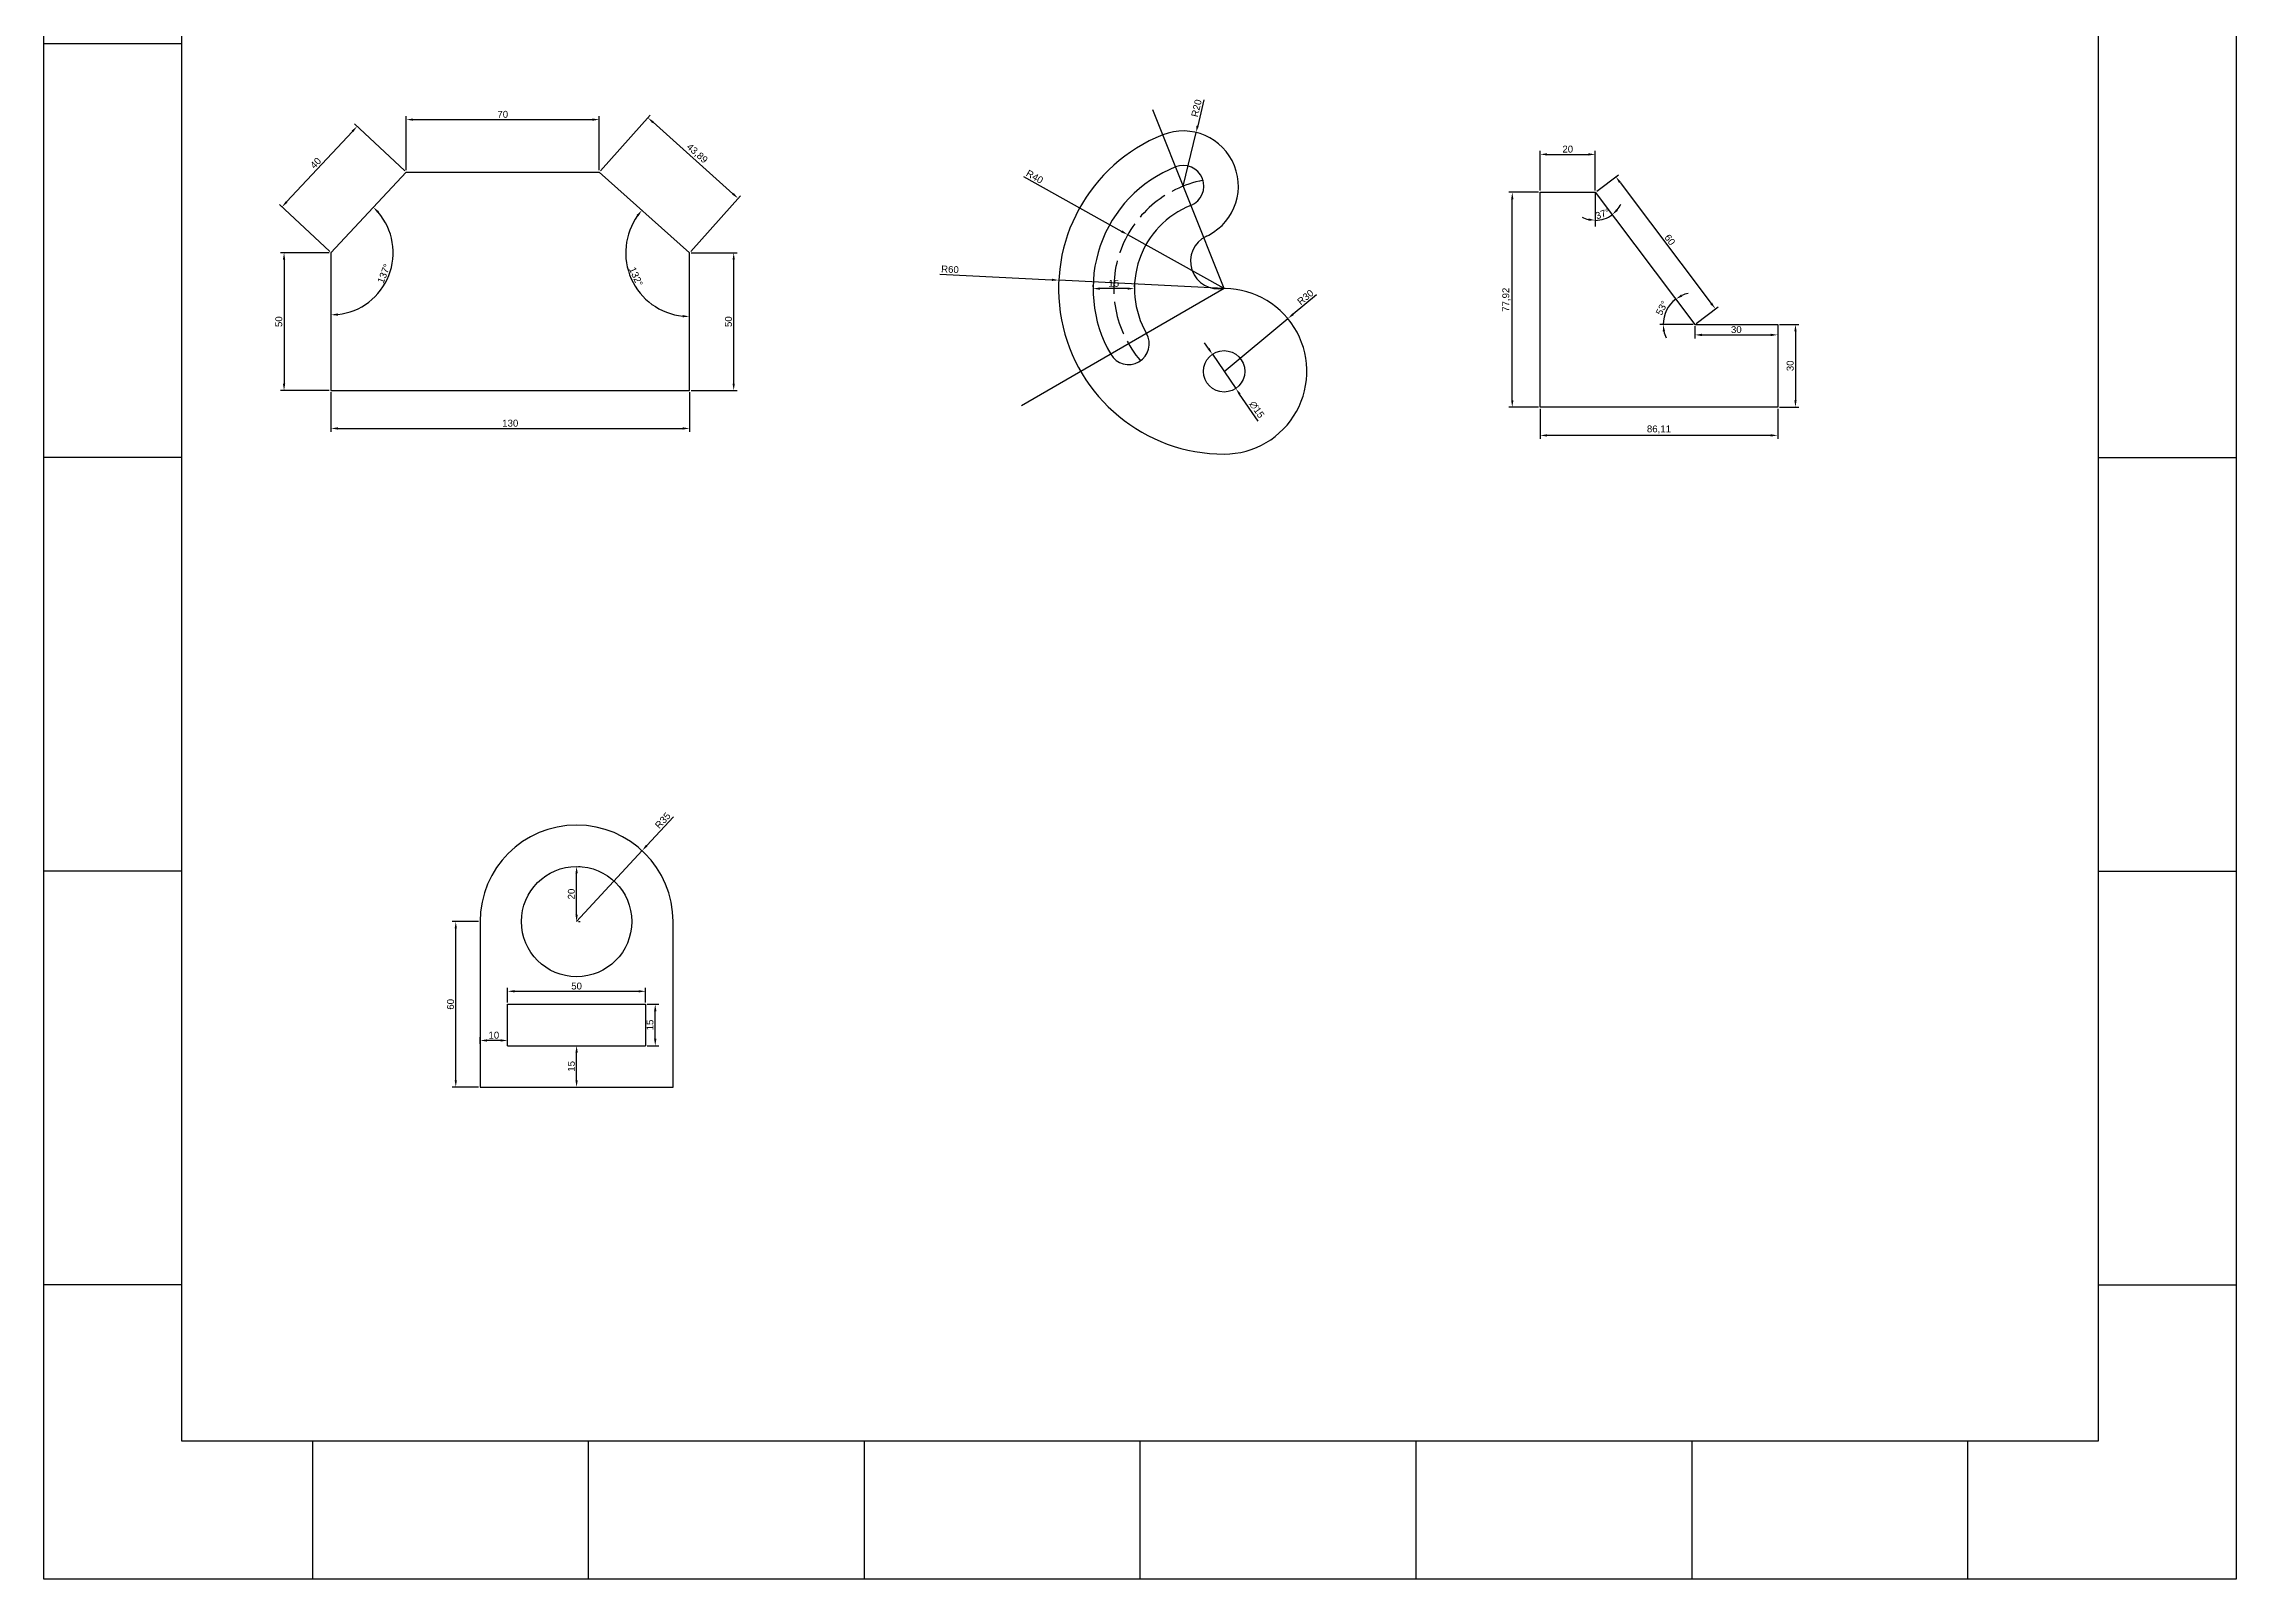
# Model space of a CAD drawing. Header units: millimetres. Extents: x 2454 to 3249, y 931 to 2044.
# Drawn here: x 2454 to 3249, y 931 to 1487 of the extents above; entities that cross this region are included whole.
import ezdxf

# ---------------------------------------------------------------- set-up
doc = ezdxf.new("R2010")
doc.units = ezdxf.units.MM
doc.linetypes.add('ACAD_ISO02W100', pattern=[15, 12, -3])
doc.styles.get("Standard").update_dxf_attribs({"font": 'arial.ttf'})
doc.dimstyles.new('ISO-25', dxfattribs={"dimtxt": 2.5, "dimasz": 2.5, "dimexe": 1.25, "dimexo": 0.625, "dimtad": 1, "dimtxsty": 'Standard', "dimcen": 2.5, "dimadec": 0, "dimazin": 0, "dimtfac": 1, "dimtmove": 0, "dimatfit": 3, "dimfxl": 1, "dimarcsym": 0})

# ---------------------------------------------------------------- blocks, each defined once
blk = doc.blocks.new('*D2')
at = {"color": 0, "lineweight": -2, "transparency": 16777216}
for p, q in [((2558.3, 1361.12), (2558.3, 1346.77)), ((2688.3, 1361.12), (2688.3, 1346.77)), ((2560.8, 1348.02), (2685.8, 1348.02))]:
    blk.add_line(p, q, dxfattribs=at)
at = {"color": 0, "transparency": 16777216}
for points in [[(2560.8, 1348.44), (2560.8, 1347.6), (2558.3, 1348.02)], [(2685.8, 1348.44), (2685.8, 1347.6), (2688.3, 1348.02)]]:
    blk.add_solid(points, dxfattribs=at)
at = {"layer": 'Defpoints', "color": 0, "transparency": 16777216}
for p in [(2558.3, 1361.74), (2688.3, 1361.74), (2688.3, 1348.02)]:
    blk.add_point(p, dxfattribs=at)
at = {"color": 0, "transparency": 16777216, "insert": (2623.3, 1349.92), "char_height": 2.5, "attachment_point": 5}
blk.add_mtext('130', dxfattribs=at)
blk = doc.blocks.new('*D3')
at = {"color": 0, "lineweight": -2, "transparency": 16777216}
for p, q in [((2557.67, 1411.74), (2540.05, 1411.74)), ((2541.3, 1409.24), (2541.3, 1364.24)), ((2557.67, 1361.74), (2540.05, 1361.74))]:
    blk.add_line(p, q, dxfattribs=at)
at = {"color": 0, "transparency": 16777216}
for points in [[(2540.89, 1409.24), (2541.72, 1409.24), (2541.3, 1411.74)], [(2540.89, 1364.24), (2541.72, 1364.24), (2541.3, 1361.74)]]:
    blk.add_solid(points, dxfattribs=at)
at = {"layer": 'Defpoints', "color": 0, "transparency": 16777216}
for p in [(2558.3, 1411.74), (2541.3, 1361.74), (2558.3, 1361.74)]:
    blk.add_point(p, dxfattribs=at)
at = {"color": 0, "transparency": 16777216, "insert": (2539.4, 1386.74), "char_height": 2.5, "attachment_point": 5, "rotation": 90}
blk.add_mtext('50', dxfattribs=at)
blk = doc.blocks.new('*D4')
at = {"color": 0, "lineweight": -2, "transparency": 16777216}
for p, q in [((2688.92, 1411.74), (2705.55, 1411.74)), ((2704.3, 1364.24), (2704.3, 1409.24)), ((2688.92, 1361.74), (2705.55, 1361.74))]:
    blk.add_line(p, q, dxfattribs=at)
at = {"color": 0, "transparency": 16777216}
for points in [[(2703.88, 1409.24), (2704.71, 1409.24), (2704.3, 1411.74)], [(2703.88, 1364.24), (2704.71, 1364.24), (2704.3, 1361.74)]]:
    blk.add_solid(points, dxfattribs=at)
at = {"layer": 'Defpoints', "color": 0, "transparency": 16777216}
for p in [(2688.3, 1411.74), (2704.3, 1411.74), (2688.3, 1361.74)]:
    blk.add_point(p, dxfattribs=at)
at = {"color": 0, "transparency": 16777216, "insert": (2702.39, 1386.74), "char_height": 2.5, "attachment_point": 5, "rotation": 90}
blk.add_mtext('50', dxfattribs=at)
blk = doc.blocks.new('*D5')
at = {"color": 0, "lineweight": -2, "transparency": 16777216}
for p, q in [((2585.58, 1441.62), (2585.58, 1461.26)), ((2588.08, 1460.01), (2653.08, 1460.01)), ((2655.58, 1441.62), (2655.58, 1461.26))]:
    blk.add_line(p, q, dxfattribs=at)
at = {"color": 0, "transparency": 16777216}
for points in [[(2588.08, 1460.42), (2588.08, 1459.59), (2585.58, 1460.01)], [(2653.08, 1460.42), (2653.08, 1459.59), (2655.58, 1460.01)]]:
    blk.add_solid(points, dxfattribs=at)
at = {"layer": 'Defpoints', "color": 0, "transparency": 16777216}
for p in [(2655.58, 1460.01), (2585.58, 1441), (2655.58, 1441)]:
    blk.add_point(p, dxfattribs=at)
at = {"color": 0, "transparency": 16777216, "insert": (2620.58, 1461.91), "char_height": 2.5, "attachment_point": 5}
blk.add_mtext('70', dxfattribs=at)
blk = doc.blocks.new('*D6')
at = {"color": 0, "lineweight": -2, "transparency": 16777216}
for p, q in [((2542.22, 1430.15), (2566.09, 1455.75)), ((2585.12, 1441.42), (2566.88, 1458.43)), ((2557.84, 1412.17), (2539.6, 1429.18))]:
    blk.add_line(p, q, dxfattribs=at)
at = {"color": 0, "transparency": 16777216}
for points in [[(2565.79, 1456.03), (2566.4, 1455.47), (2567.8, 1457.58)], [(2541.92, 1430.44), (2542.53, 1429.87), (2540.52, 1428.32)]]:
    blk.add_solid(points, dxfattribs=at)
at = {"layer": 'Defpoints', "color": 0, "transparency": 16777216}
for p in [(2567.8, 1457.58), (2585.58, 1441), (2558.3, 1411.74)]:
    blk.add_point(p, dxfattribs=at)
at = {"color": 0, "transparency": 16777216, "insert": (2552.77, 1444.25), "char_height": 2.5, "attachment_point": 5, "rotation": 47}
blk.add_mtext('40', dxfattribs=at)
blk = doc.blocks.new('*D7')
at = {"color": 0, "lineweight": -2, "transparency": 16777216}
for p, q in [((2655.99, 1441.46), (2674.02, 1461.62)), ((2675.05, 1459.03), (2704.04, 1433.1)), ((2688.71, 1412.21), (2706.74, 1432.37))]:
    blk.add_line(p, q, dxfattribs=at)
at = {"color": 0, "transparency": 16777216}
for points in [[(2675.33, 1459.34), (2674.77, 1458.72), (2673.19, 1460.69)], [(2704.32, 1433.42), (2703.77, 1432.79), (2705.91, 1431.44)]]:
    blk.add_solid(points, dxfattribs=at)
at = {"layer": 'Defpoints', "color": 0, "transparency": 16777216}
for p in [(2655.58, 1441), (2705.91, 1431.44), (2688.3, 1411.74)]:
    blk.add_point(p, dxfattribs=at)
at = {"color": 0, "transparency": 16777216, "insert": (2690.96, 1447.65), "char_height": 2.5, "attachment_point": 5, "rotation": 318.20094}
blk.add_mtext('43,89', dxfattribs=at)
blk = doc.blocks.new('*D8')
at = {"color": 0, "lineweight": -2, "transparency": 16777216}
blk.add_arc((2558.3, 1411.74), 22.55, 276.35616, 40.64384, dxfattribs=at)
at = {"color": 0, "transparency": 16777216}
for points in [[(2575.11, 1426.14), (2575.71, 1426.72), (2573.68, 1428.23)], [(2560.82, 1388.92), (2560.77, 1389.75), (2558.3, 1389.2)]]:
    blk.add_solid(points, dxfattribs=at)
at = {"layer": 'Defpoints', "color": 0, "transparency": 16777216}
for p in [(2585.58, 1441), (2558.3, 1411.74), (2558.3, 1411.74), (2574.43, 1395.99), (2558.3, 1361.74)]:
    blk.add_point(p, dxfattribs=at)
at = {"color": 0, "transparency": 16777216, "insert": (2577.51, 1404.18), "char_height": 2.5, "attachment_point": 5, "rotation": 68.5}
blk.add_mtext('137°', dxfattribs=at)
blk = doc.blocks.new('*D9')
at = {"color": 0, "lineweight": -2, "transparency": 16777216}
blk.add_arc((2688.3, 1411.74), 23.15, 144.39143, 263.80951, dxfattribs=at)
at = {"color": 0, "transparency": 16777216}
for points in [[(2669.15, 1425.48), (2669.8, 1424.96), (2671.04, 1427.17)], [(2685.82, 1389.14), (2685.78, 1388.31), (2688.3, 1388.59)]]:
    blk.add_solid(points, dxfattribs=at)
at = {"layer": 'Defpoints', "color": 0, "transparency": 16777216}
for p in [(2655.58, 1441), (2665.16, 1410.88), (2688.3, 1411.74), (2688.3, 1411.74), (2688.3, 1361.74)]:
    blk.add_point(p, dxfattribs=at)
at = {"color": 0, "transparency": 16777216, "insert": (2668.9, 1403.07), "char_height": 2.5, "attachment_point": 5, "rotation": 294.10047}
blk.add_mtext('132°', dxfattribs=at)
blk = doc.blocks.new('*D16')
at = {"color": 0, "lineweight": -2, "transparency": 16777216}
for p, q in [((2915.54, 1396.46), (2907.1, 1389.46)), ((2882.07, 1368.73), (2905.17, 1387.87))]:
    blk.add_line(p, q, dxfattribs=at)
at = {"color": 0, "transparency": 16777216}
blk.add_solid([(2906.83, 1389.78), (2907.36, 1389.14), (2905.17, 1387.87)], dxfattribs=at)
at = {"layer": 'Defpoints', "color": 0, "transparency": 16777216}
for p in [(2905.17, 1387.87), (2882.07, 1368.73)]:
    blk.add_point(p, dxfattribs=at)
at = {"color": 0, "transparency": 16777216, "insert": (2911.55, 1395.62), "char_height": 2.5, "attachment_point": 5, "rotation": 39.64329}
blk.add_mtext('R30', dxfattribs=at)
blk = doc.blocks.new('*D17')
at = {"color": 0, "lineweight": -2, "transparency": 16777216}
for p, q in [((2876.43, 1376.99), (2875.02, 1379.05)), ((2877.84, 1374.92), (2886.3, 1362.54)), ((2894.44, 1350.63), (2887.71, 1360.47))]:
    blk.add_line(p, q, dxfattribs=at)
at = {"color": 0, "transparency": 16777216}
for points in [[(2876.77, 1377.22), (2876.09, 1376.75), (2877.84, 1374.92)], [(2888.06, 1360.71), (2887.37, 1360.24), (2886.3, 1362.54)]]:
    blk.add_solid(points, dxfattribs=at)
at = {"layer": 'Defpoints', "color": 0, "transparency": 16777216}
for p in [(2877.84, 1374.92), (2886.3, 1362.54)]:
    blk.add_point(p, dxfattribs=at)
at = {"color": 0, "transparency": 16777216, "insert": (2893.93, 1354.87), "char_height": 2.5, "attachment_point": 5, "rotation": 304.34055}
blk.add_mtext('∅15', dxfattribs=at)
blk = doc.blocks.new('*D18')
at = {"color": 0, "lineweight": -2, "transparency": 16777216}
for p, q in [((2834.57, 1399.35), (2834.57, 1399.98)), ((2847.07, 1398.73), (2837.07, 1398.73)), ((2849.57, 1399.35), (2849.57, 1399.98))]:
    blk.add_line(p, q, dxfattribs=at)
at = {"color": 0, "transparency": 16777216}
for points in [[(2837.07, 1399.14), (2837.07, 1398.31), (2834.57, 1398.73)], [(2847.07, 1399.14), (2847.07, 1398.31), (2849.57, 1398.73)]]:
    blk.add_solid(points, dxfattribs=at)
at = {"layer": 'Defpoints', "color": 0, "transparency": 16777216}
for p in [(2834.57, 1398.73), (2834.57, 1398.73), (2849.57, 1398.73)]:
    blk.add_point(p, dxfattribs=at)
at = {"color": 0, "transparency": 16777216, "insert": (2842.07, 1400.63), "char_height": 2.5, "attachment_point": 5}
blk.add_mtext('15', dxfattribs=at)
blk = doc.blocks.new('*D19')
at = {"color": 0, "lineweight": -2, "transparency": 16777216}
for p, q in [((2874.75, 1467.21), (2872.49, 1457.76)), ((2867.25, 1435.88), (2871.9, 1455.33))]:
    blk.add_line(p, q, dxfattribs=at)
at = {"color": 0, "transparency": 16777216}
blk.add_solid([(2872.08, 1457.86), (2872.89, 1457.67), (2871.9, 1455.33)], dxfattribs=at)
at = {"layer": 'Defpoints', "color": 0, "transparency": 16777216}
for p in [(2871.9, 1455.33), (2867.25, 1435.88)]:
    blk.add_point(p, dxfattribs=at)
at = {"color": 0, "transparency": 16777216, "insert": (2872.06, 1464.15), "char_height": 2.5, "attachment_point": 5, "rotation": 76.54722}
blk.add_mtext('R20', dxfattribs=at)
blk = doc.blocks.new('*D20')
at = {"color": 0, "lineweight": -2, "transparency": 16777216}
for p, q in [((2809.32, 1439.4), (2844.98, 1419.47)), ((2882.07, 1398.73), (2847.16, 1418.25))]:
    blk.add_line(p, q, dxfattribs=at)
at = {"color": 0, "transparency": 16777216}
blk.add_solid([(2845.18, 1419.83), (2844.77, 1419.11), (2847.16, 1418.25)], dxfattribs=at)
at = {"layer": 'Defpoints', "color": 0, "transparency": 16777216}
for p in [(2847.16, 1418.25), (2882.07, 1398.73)]:
    blk.add_point(p, dxfattribs=at)
at = {"color": 0, "lineweight": 100, "transparency": 16777216, "insert": (2813.4, 1439.3), "char_height": 2.5, "attachment_point": 5, "rotation": 330.79}
blk.add_mtext('R40', dxfattribs=at)
blk = doc.blocks.new('*D21')
at = {"color": 0, "lineweight": -2, "transparency": 16777216}
for p, q in [((2779, 1403.99), (2819.65, 1401.91)), ((2882.07, 1398.73), (2822.15, 1401.79))]:
    blk.add_line(p, q, dxfattribs=at)
at = {"color": 0, "transparency": 16777216}
blk.add_solid([(2819.67, 1402.33), (2819.63, 1401.5), (2822.15, 1401.79)], dxfattribs=at)
at = {"layer": 'Defpoints', "color": 0, "transparency": 16777216}
for p in [(2822.15, 1401.79), (2882.07, 1398.73)]:
    blk.add_point(p, dxfattribs=at)
at = {"color": 0, "lineweight": 100, "transparency": 16777216, "insert": (2782.7, 1405.7), "char_height": 2.5, "attachment_point": 5, "rotation": 357.07897}
blk.add_mtext('R60', dxfattribs=at)
blk = doc.blocks.new('*D22')
at = {"color": 0, "lineweight": -2, "transparency": 16777216}
for start, end in [(241.75263, 255.87631), (270, 307), (321.12369, 335.24737)]:
    blk.add_arc((3016.64, 1433.65), 10.17, start, end, dxfattribs=at)
at = {"color": 0, "transparency": 16777216}
for points in [[(3014.21, 1424.2), (3014.11, 1423.38), (3016.64, 1423.48)], [(3024.85, 1426.97), (3024.27, 1427.57), (3022.76, 1425.53)]]:
    blk.add_solid(points, dxfattribs=at)
at = {"layer": 'Defpoints', "color": 0, "transparency": 16777216}
for p in [(3016.64, 1433.65), (3016.64, 1433.65), (3018.81, 1423.72), (3016.64, 1421.3), (3052.75, 1385.73)]:
    blk.add_point(p, dxfattribs=at)
at = {"color": 0, "transparency": 16777216, "insert": (3019.26, 1425.81), "char_height": 2.5, "attachment_point": 5, "rotation": 18.5}
blk.add_mtext('37°', dxfattribs=at)
blk = doc.blocks.new('*D23')
at = {"color": 0, "lineweight": -2, "transparency": 16777216}
blk.add_line((3052.13, 1385.73), (3039.98, 1385.73), dxfattribs=at)
for start, end in [(127, 180), (102.08501, 114.54251), (192.45749, 204.91499)]:
    blk.add_arc((3052.75, 1385.73), 11.52, start, end, dxfattribs=at)
at = {"color": 0, "transparency": 16777216}
for points in [[(3048.18, 1395.86), (3047.75, 1396.57), (3045.82, 1394.93)], [(3041.09, 1383.2), (3041.91, 1383.29), (3041.23, 1385.73)]]:
    blk.add_solid(points, dxfattribs=at)
at = {"layer": 'Defpoints', "color": 0, "transparency": 16777216}
for p in [(3016.64, 1433.65), (3043.35, 1392.4), (3052.75, 1385.73), (3052.75, 1385.73), (3082.75, 1385.73)]:
    blk.add_point(p, dxfattribs=at)
at = {"color": 0, "transparency": 16777216, "insert": (3040.74, 1391.72), "char_height": 2.5, "attachment_point": 5, "rotation": 63.5}
blk.add_mtext('53°', dxfattribs=at)
blk = doc.blocks.new('*D24')
at = {"color": 0, "lineweight": -2, "transparency": 16777216}
for p, q in [((2996.64, 1434.28), (2996.64, 1448.65)), ((2999.14, 1447.4), (3014.14, 1447.4)), ((3016.64, 1434.28), (3016.64, 1448.65))]:
    blk.add_line(p, q, dxfattribs=at)
at = {"color": 0, "transparency": 16777216}
for points in [[(2999.14, 1447.82), (2999.14, 1446.98), (2996.64, 1447.4)], [(3014.14, 1447.82), (3014.14, 1446.98), (3016.64, 1447.4)]]:
    blk.add_solid(points, dxfattribs=at)
at = {"layer": 'Defpoints', "color": 0, "transparency": 16777216}
for p in [(3016.64, 1447.4), (2996.64, 1433.65), (3016.64, 1433.65)]:
    blk.add_point(p, dxfattribs=at)
at = {"color": 0, "transparency": 16777216, "insert": (3006.64, 1449.3), "char_height": 2.5, "attachment_point": 5}
blk.add_mtext('20', dxfattribs=at)
blk = doc.blocks.new('*D25')
at = {"color": 0, "lineweight": -2, "transparency": 16777216}
for p, q in [((3017.14, 1434.03), (3025.08, 1440.01)), ((3025.59, 1437.26), (3058.69, 1393.34)), ((3053.25, 1386.11), (3061.19, 1392.09))]:
    blk.add_line(p, q, dxfattribs=at)
at = {"color": 0, "transparency": 16777216}
for points in [[(3025.92, 1437.51), (3025.26, 1437.01), (3024.08, 1439.26)], [(3059.02, 1393.59), (3058.36, 1393.09), (3060.19, 1391.34)]]:
    blk.add_solid(points, dxfattribs=at)
at = {"layer": 'Defpoints', "color": 0, "transparency": 16777216}
for p in [(3016.64, 1433.65), (3060.19, 1391.34), (3052.75, 1385.73)]:
    blk.add_point(p, dxfattribs=at)
at = {"color": 0, "transparency": 16777216, "insert": (3043.66, 1416.44), "char_height": 2.5, "attachment_point": 5, "rotation": 307}
blk.add_mtext('60', dxfattribs=at)
blk = doc.blocks.new('*D26')
at = {"color": 0, "lineweight": -2, "transparency": 16777216}
for p, q in [((3052.75, 1385.11), (3052.75, 1380.69)), ((3082.75, 1385.11), (3082.75, 1380.69)), ((3055.25, 1381.94), (3080.25, 1381.94))]:
    blk.add_line(p, q, dxfattribs=at)
at = {"color": 0, "transparency": 16777216}
for points in [[(3055.25, 1382.36), (3055.25, 1381.52), (3052.75, 1381.94)], [(3080.25, 1382.36), (3080.25, 1381.52), (3082.75, 1381.94)]]:
    blk.add_solid(points, dxfattribs=at)
at = {"layer": 'Defpoints', "color": 0, "transparency": 16777216}
for p in [(3052.75, 1385.73), (3082.75, 1385.73), (3082.75, 1381.94)]:
    blk.add_point(p, dxfattribs=at)
at = {"color": 0, "transparency": 16777216, "insert": (3067.75, 1383.84), "char_height": 2.5, "attachment_point": 5}
blk.add_mtext('30', dxfattribs=at)
blk = doc.blocks.new('*D27')
at = {"color": 0, "lineweight": -2, "transparency": 16777216}
for p, q in [((3083.38, 1385.73), (3090.44, 1385.73)), ((3089.19, 1383.23), (3089.19, 1358.23)), ((3083.38, 1355.73), (3090.44, 1355.73))]:
    blk.add_line(p, q, dxfattribs=at)
at = {"color": 0, "transparency": 16777216}
for points in [[(3088.77, 1383.23), (3089.6, 1383.23), (3089.19, 1385.73)], [(3088.77, 1358.23), (3089.6, 1358.23), (3089.19, 1355.73)]]:
    blk.add_solid(points, dxfattribs=at)
at = {"layer": 'Defpoints', "color": 0, "transparency": 16777216}
for p in [(3082.75, 1385.73), (3082.75, 1355.73), (3089.19, 1355.73)]:
    blk.add_point(p, dxfattribs=at)
at = {"color": 0, "transparency": 16777216, "insert": (3087.28, 1370.73), "char_height": 2.5, "attachment_point": 5, "rotation": 90}
blk.add_mtext('30', dxfattribs=at)
blk = doc.blocks.new('*D28')
at = {"color": 0, "lineweight": -2, "transparency": 16777216}
for p, q in [((2996.02, 1433.65), (2985.28, 1433.65)), ((2986.53, 1358.23), (2986.53, 1431.15)), ((2996.02, 1355.73), (2985.28, 1355.73))]:
    blk.add_line(p, q, dxfattribs=at)
at = {"color": 0, "transparency": 16777216}
for points in [[(2986.12, 1431.15), (2986.95, 1431.15), (2986.53, 1433.65)], [(2986.12, 1358.23), (2986.95, 1358.23), (2986.53, 1355.73)]]:
    blk.add_solid(points, dxfattribs=at)
at = {"layer": 'Defpoints', "color": 0, "transparency": 16777216}
for p in [(2986.53, 1433.65), (2996.64, 1433.65), (2996.64, 1355.73)]:
    blk.add_point(p, dxfattribs=at)
at = {"color": 0, "transparency": 16777216, "insert": (2984.41, 1394.69), "char_height": 2.5, "attachment_point": 5, "rotation": 90}
blk.add_mtext('77,92', dxfattribs=at)
blk = doc.blocks.new('*D29')
at = {"color": 0, "lineweight": -2, "transparency": 16777216}
for p, q in [((2996.64, 1355.11), (2996.64, 1344.25)), ((3082.75, 1355.11), (3082.75, 1344.25)), ((3080.25, 1345.5), (2999.14, 1345.5))]:
    blk.add_line(p, q, dxfattribs=at)
at = {"color": 0, "transparency": 16777216}
for points in [[(2999.14, 1345.91), (2999.14, 1345.08), (2996.64, 1345.5)], [(3080.25, 1345.91), (3080.25, 1345.08), (3082.75, 1345.5)]]:
    blk.add_solid(points, dxfattribs=at)
at = {"layer": 'Defpoints', "color": 0, "transparency": 16777216}
for p in [(2996.64, 1355.73), (3082.75, 1355.73), (2996.64, 1345.5)]:
    blk.add_point(p, dxfattribs=at)
at = {"color": 0, "transparency": 16777216, "insert": (3039.7, 1347.62), "char_height": 2.5, "attachment_point": 5}
blk.add_mtext('86,11', dxfattribs=at)
blk = doc.blocks.new('*D30')
at = {"color": 0, "lineweight": -2, "transparency": 16777216}
for p, q in [((2647.35, 1171.7), (2647.35, 1186.7)), ((2647.98, 1189.2), (2648.6, 1189.2)), ((2647.98, 1169.2), (2648.6, 1169.2))]:
    blk.add_line(p, q, dxfattribs=at)
at = {"color": 0, "transparency": 16777216}
for points in [[(2646.93, 1186.7), (2647.77, 1186.7), (2647.35, 1189.2)], [(2646.93, 1171.7), (2647.77, 1171.7), (2647.35, 1169.2)]]:
    blk.add_solid(points, dxfattribs=at)
at = {"layer": 'Defpoints', "color": 0, "transparency": 16777216}
for p in [(2647.35, 1189.2), (2647.35, 1189.2), (2647.35, 1169.2)]:
    blk.add_point(p, dxfattribs=at)
at = {"color": 0, "transparency": 16777216, "insert": (2645.45, 1179.2), "char_height": 2.5, "attachment_point": 5, "rotation": 90}
blk.add_mtext('20', dxfattribs=at)
blk = doc.blocks.new('*D31')
at = {"color": 0, "lineweight": -2, "transparency": 16777216}
for p, q in [((2682.45, 1207.24), (2672.78, 1196.76)), ((2647.35, 1169.2), (2671.09, 1194.92))]:
    blk.add_line(p, q, dxfattribs=at)
at = {"color": 0, "transparency": 16777216}
blk.add_solid([(2672.48, 1197.04), (2673.09, 1196.48), (2671.09, 1194.92)], dxfattribs=at)
at = {"layer": 'Defpoints', "color": 0, "transparency": 16777216}
for p in [(2671.09, 1194.92), (2647.35, 1169.2)]:
    blk.add_point(p, dxfattribs=at)
at = {"color": 0, "transparency": 16777216, "insert": (2678.59, 1205.86), "char_height": 2.5, "attachment_point": 5, "rotation": 47.29952}
blk.add_mtext('R35', dxfattribs=at)
blk = doc.blocks.new('*D32')
at = {"color": 0, "lineweight": -2, "transparency": 16777216}
for p, q in [((2622.35, 1139.83), (2622.35, 1145.17)), ((2672.35, 1139.83), (2672.35, 1145.17)), ((2624.85, 1143.92), (2669.85, 1143.92))]:
    blk.add_line(p, q, dxfattribs=at)
at = {"color": 0, "transparency": 16777216}
for points in [[(2624.85, 1144.34), (2624.85, 1143.51), (2622.35, 1143.92)], [(2669.85, 1144.34), (2669.85, 1143.51), (2672.35, 1143.92)]]:
    blk.add_solid(points, dxfattribs=at)
at = {"layer": 'Defpoints', "color": 0, "transparency": 16777216}
for p in [(2622.35, 1139.2), (2672.35, 1143.92), (2672.35, 1139.2)]:
    blk.add_point(p, dxfattribs=at)
at = {"color": 0, "transparency": 16777216, "insert": (2647.35, 1145.82), "char_height": 2.5, "attachment_point": 5}
blk.add_mtext('50', dxfattribs=at)
blk = doc.blocks.new('*D33')
at = {"color": 0, "lineweight": -2, "transparency": 16777216}
for p, q in [((2612.35, 1124.83), (2612.35, 1127.34)), ((2619.85, 1126.09), (2614.85, 1126.09)), ((2622.35, 1124.83), (2622.35, 1127.34))]:
    blk.add_line(p, q, dxfattribs=at)
at = {"color": 0, "transparency": 16777216}
for points in [[(2614.85, 1126.51), (2614.85, 1125.68), (2612.35, 1126.09)], [(2619.85, 1126.51), (2619.85, 1125.68), (2622.35, 1126.09)]]:
    blk.add_solid(points, dxfattribs=at)
at = {"layer": 'Defpoints', "color": 0, "transparency": 16777216}
for p in [(2612.35, 1126.09), (2612.35, 1124.2), (2622.35, 1124.2)]:
    blk.add_point(p, dxfattribs=at)
at = {"color": 0, "transparency": 16777216, "insert": (2617.35, 1128), "char_height": 2.5, "attachment_point": 5}
blk.add_mtext('10', dxfattribs=at)
blk = doc.blocks.new('*D34')
at = {"color": 0, "lineweight": -2, "transparency": 16777216}
for p, q in [((2672.98, 1139.2), (2677.11, 1139.2)), ((2675.86, 1126.7), (2675.86, 1136.7)), ((2672.98, 1124.2), (2677.11, 1124.2))]:
    blk.add_line(p, q, dxfattribs=at)
at = {"color": 0, "transparency": 16777216}
for points in [[(2675.44, 1136.7), (2676.28, 1136.7), (2675.86, 1139.2)], [(2675.44, 1126.7), (2676.28, 1126.7), (2675.86, 1124.2)]]:
    blk.add_solid(points, dxfattribs=at)
at = {"layer": 'Defpoints', "color": 0, "transparency": 16777216}
for p in [(2672.35, 1139.2), (2675.86, 1139.2), (2672.35, 1124.2)]:
    blk.add_point(p, dxfattribs=at)
at = {"color": 0, "transparency": 16777216, "insert": (2673.96, 1131.7), "char_height": 2.5, "attachment_point": 5, "rotation": 90}
blk.add_mtext('15', dxfattribs=at)
blk = doc.blocks.new('*D35')
at = {"color": 0, "lineweight": -2, "transparency": 16777216}
for p, q in [((2647.35, 1111.7), (2647.35, 1121.7)), ((2647.98, 1124.2), (2648.6, 1124.2)), ((2647.98, 1109.2), (2648.6, 1109.2))]:
    blk.add_line(p, q, dxfattribs=at)
at = {"color": 0, "transparency": 16777216}
for points in [[(2646.93, 1121.7), (2647.77, 1121.7), (2647.35, 1124.2)], [(2646.93, 1111.7), (2647.77, 1111.7), (2647.35, 1109.2)]]:
    blk.add_solid(points, dxfattribs=at)
at = {"layer": 'Defpoints', "color": 0, "transparency": 16777216}
for p in [(2647.35, 1124.2), (2647.35, 1124.2), (2647.35, 1109.2)]:
    blk.add_point(p, dxfattribs=at)
at = {"color": 0, "transparency": 16777216, "insert": (2645.45, 1116.7), "char_height": 2.5, "attachment_point": 5, "rotation": 90}
blk.add_mtext('15', dxfattribs=at)
blk = doc.blocks.new('*D36')
at = {"color": 0, "lineweight": -2, "transparency": 16777216}
for p, q in [((2611.73, 1169.2), (2602.3, 1169.2)), ((2603.55, 1111.7), (2603.55, 1166.7)), ((2611.73, 1109.2), (2602.3, 1109.2))]:
    blk.add_line(p, q, dxfattribs=at)
at = {"color": 0, "transparency": 16777216}
for points in [[(2603.14, 1166.7), (2603.97, 1166.7), (2603.55, 1169.2)], [(2603.14, 1111.7), (2603.97, 1111.7), (2603.55, 1109.2)]]:
    blk.add_solid(points, dxfattribs=at)
at = {"layer": 'Defpoints', "color": 0, "transparency": 16777216}
for p in [(2603.55, 1169.2), (2612.35, 1169.2), (2612.35, 1109.2)]:
    blk.add_point(p, dxfattribs=at)
at = {"color": 0, "transparency": 16777216, "insert": (2601.65, 1139.2), "char_height": 2.5, "attachment_point": 5, "rotation": 90}
blk.add_mtext('60', dxfattribs=at)

msp = doc.modelspace()

# ---------------------------------------------------------------- linework, layer by layer
for p, q in [((2504.229, 1487.486), (2454.229, 1487.486)), ((2882.071, 1398.728), (2856.193, 1463.605)), ((2558.298, 1411.744), (2585.578, 1440.998)), ((2585.578, 1440.998), (2655.578, 1440.998)), ((2655.578, 1440.998), (2688.298, 1411.744)), ((2996.641, 1433.651), (3016.641, 1433.651)), ((2996.641, 1355.733), (2996.641, 1433.651)), ((3016.641, 1433.651), (3052.75, 1385.733)), ((3016.641, 1433.651), (3016.641, 1421.298)), ((2558.298, 1411.744), (2558.298, 1361.744)), ((2688.298, 1361.744), (2688.298, 1411.744)), ((2882.071, 1398.728), (2808.661, 1356.242)), ((3052.75, 1385.733), (3082.75, 1385.733)), ((3082.75, 1385.733), (3082.75, 1355.733)), ((2558.298, 1361.744), (2688.298, 1361.744)), ((3082.75, 1355.733), (2996.641, 1355.733)), ((2504.229, 1337.486), (2454.229, 1337.486)), ((3198.938, 1337.486), (3248.938, 1337.486)), ((2504.229, 1187.486), (2454.229, 1187.486)), ((3198.938, 1187.486), (3248.938, 1187.486)), ((2612.351, 1169.202), (2612.351, 1109.202)), ((2682.351, 1109.202), (2682.351, 1169.202)), ((2622.351, 1124.202), (2622.351, 1139.202)), ((2622.351, 1139.202), (2672.351, 1139.202)), ((2672.351, 1139.202), (2672.351, 1124.202)), ((2622.351, 1124.202), (2672.351, 1124.202)), ((2612.351, 1109.202), (2682.351, 1109.202)), ((2504.229, 1037.486), (2454.229, 1037.486)), ((3198.938, 1037.486), (3248.938, 1037.486)), ((2551.583, 980.759), (2551.583, 930.759)), ((2651.583, 980.759), (2651.583, 930.759)), ((2751.583, 980.759), (2751.583, 930.759)), ((2851.583, 980.759), (2851.583, 930.759)), ((2951.583, 980.759), (2951.583, 930.759)), ((3051.583, 980.759), (3051.583, 930.759)), ((3151.583, 980.759), (3151.583, 930.759))]:
    msp.add_line(p, q)
for points in [[(2454.229, 2044.213), (3248.938, 2044.213), (3248.938, 930.759), (2454.229, 930.759)], [(2504.229, 1994.213), (3198.938, 1994.213), (3198.938, 980.759), (2504.229, 980.759)]]:
    msp.add_lwpolyline(points, close=True)
for centre, radius in [((2882.071, 1368.728), 7.5), ((2647.351, 1169.202), 20)]:
    msp.add_circle(centre, radius)
for centre, radius, start, end in [((2882.071, 1398.728), 60, 111.746066, 270), ((2867.251, 1435.882), 20, 291.746066, 111.746066), ((2882.071, 1398.728), 47.5, 111.746066, 210.060183), ((2867.251, 1435.882), 7.5, 291.746066, 111.746066), ((2882.071, 1398.728), 32.5, 111.746066, 210.060183), ((2879.877, 1408.668), 10, 114.889696, 282.276861), ((2882.071, 1368.728), 30, 270, 93.143629), ((2847.451, 1378.692), 7.5, 210.060183, 30.060183), ((2647.351, 1169.202), 35, 0, 180)]:
    msp.add_arc(centre, radius, start, end)
at = {"linetype": 'ACAD_ISO02W100'}
msp.add_arc((2882.071, 1398.728), 40, 100.987308, 220.818941, dxfattribs=at)

# ---------------------------------------------------------------- dimensions: what is measured, and where the dimension line sits
for base, p1, p2, picture, middle in [((2655.578, 1460.006), (2585.578, 1440.998), (2655.578, 1440.998), '*D5', (2620.578, 1461.908)), ((3016.641, 1447.4), (2996.641, 1433.651), (3016.641, 1433.651), '*D24', (3006.641, 1449.302)), ((2834.571, 1398.728), (2849.571, 1398.728), (2834.571, 1398.728), '*D18', (2842.071, 1400.63)), ((3082.75, 1381.938), (3052.75, 1385.733), (3082.75, 1385.733), '*D26', (3067.75, 1383.841)), ((2688.298, 1348.021), (2558.298, 1361.744), (2688.298, 1361.744), '*D2', (2623.298, 1349.923)), ((2996.641, 1345.497), (3082.75, 1355.733), (2996.641, 1355.733), '*D29', (3039.696, 1347.624)), ((2672.351, 1143.923), (2622.351, 1139.202), (2672.351, 1139.202), '*D32', (2647.351, 1145.824)), ((2612.351, 1126.095), (2622.351, 1124.202), (2612.351, 1124.202), '*D33', (2617.351, 1127.996))]:
    dim = msp.add_linear_dim(base=base, p1=p1, p2=p2, dimstyle='ISO-25')
    dim.commit()
    dim.dimension.update_dxf_attribs({"geometry": picture, "text_midpoint": middle})
dim = msp.add_radius_dim(center=(2867.251, 1435.882), mpoint=(2871.904, 1455.333), dimstyle='ISO-25')
dim.commit()
dim.dimension.update_dxf_attribs({"geometry": '*D19', "text_midpoint": (2872.057, 1464.147)})
for p1, p2, distance, picture, middle in [((2558.298, 1411.744), (2585.578, 1440.998), 24.311, '*D6', (2552.767, 1444.248)), ((2655.578, 1440.998), (2688.298, 1411.744), 26.419, '*D7', (2690.965, 1447.652)), ((3016.641, 1433.651), (3052.75, 1385.733), 9.319, '*D25', (3043.657, 1416.445))]:
    dim = msp.add_aligned_dim(p1=p1, p2=p2, distance=distance, dimstyle='ISO-25')
    dim.commit()
    dim.dimension.update_dxf_attribs({"geometry": picture, "text_midpoint": middle})
for base, line1, line2, picture, middle in [((2574.426, 1395.987), ((2558.298, 1411.744), (2585.578, 1440.998)), ((2558.298, 1411.744), (2558.298, 1361.744)), '*D8', (2577.506, 1404.177)), ((2665.164, 1410.882), ((2688.298, 1361.744), (2688.298, 1411.744)), ((2655.578, 1440.998), (2688.298, 1411.744)), '*D9', (2668.903, 1403.068)), ((3018.813, 1423.718), ((3016.641, 1433.651), (3016.641, 1421.298)), ((3016.641, 1433.651), (3052.75, 1385.733)), '*D22', (3019.264, 1425.813)), ((3043.351, 1392.396), ((3052.75, 1385.733), (3082.75, 1385.733)), ((3016.641, 1433.651), (3052.75, 1385.733)), '*D23', (3040.737, 1391.723))]:
    dim = msp.add_angular_dim_2l(base=base, line1=line1, line2=line2, dimstyle='ISO-25')
    dim.commit()
    dim.dimension.update_dxf_attribs({"geometry": picture, "text_midpoint": middle})
at = {"lineweight": 100}
for mpoint, picture, middle in [((2847.157, 1418.249), '*D20', (2812.467, 1437.644)), ((2822.149, 1401.786), '*D21', (2782.603, 1403.804))]:
    dim = msp.add_radius_dim(center=(2882.071, 1398.728), mpoint=mpoint, dimstyle='ISO-25', dxfattribs=at)
    dim.commit()
    dim.dimension.update_dxf_attribs({"geometry": picture, "text_midpoint": middle, "dimtype": 164})
for base, p1, p2, picture, middle in [((2986.534, 1433.651), (2996.641, 1355.733), (2996.641, 1433.651), '*D28', (2984.406, 1394.692)), ((2541.302, 1361.744), (2558.298, 1411.744), (2558.298, 1361.744), '*D3', (2539.4, 1386.744)), ((2704.296, 1411.744), (2688.298, 1361.744), (2688.298, 1411.744), '*D4', (2702.395, 1386.744)), ((3089.187, 1355.733), (3082.75, 1385.733), (3082.75, 1355.733), '*D27', (3087.285, 1370.733)), ((2647.351, 1189.202), (2647.351, 1169.202), (2647.351, 1189.202), '*D30', (2645.45, 1179.202)), ((2603.553, 1169.202), (2612.351, 1109.202), (2612.351, 1169.202), '*D36', (2601.651, 1139.202)), ((2675.86, 1139.202), (2672.351, 1124.202), (2672.351, 1139.202), '*D34', (2673.959, 1131.702)), ((2647.351, 1124.202), (2647.351, 1109.202), (2647.351, 1124.202), '*D35', (2645.45, 1116.702))]:
    dim = msp.add_linear_dim(base=base, p1=p1, p2=p2, angle=90, dimstyle='ISO-25')
    dim.commit()
    dim.dimension.update_dxf_attribs({"geometry": picture, "text_midpoint": middle})
for center, mpoint, picture, middle in [((2882.071, 1368.728), (2905.172, 1387.868), '*D16', (2912.762, 1394.157)), ((2647.351, 1169.202), (2671.087, 1194.924), '*D31', (2679.992, 1204.574))]:
    dim = msp.add_radius_dim(center=center, mpoint=mpoint, dimstyle='ISO-25')
    dim.commit()
    dim.dimension.update_dxf_attribs({"geometry": picture, "text_midpoint": middle, "dimtype": 164})
dim = msp.add_diameter_dim_2p(p1=(2877.84, 1374.921), p2=(2886.302, 1362.536), dimstyle='ISO-25')
dim.commit()
dim.dimension.update_dxf_attribs({"geometry": '*D17', "text_midpoint": (2892.301, 1353.754), "dimtype": 163})

doc.saveas('drawing.dxf')
